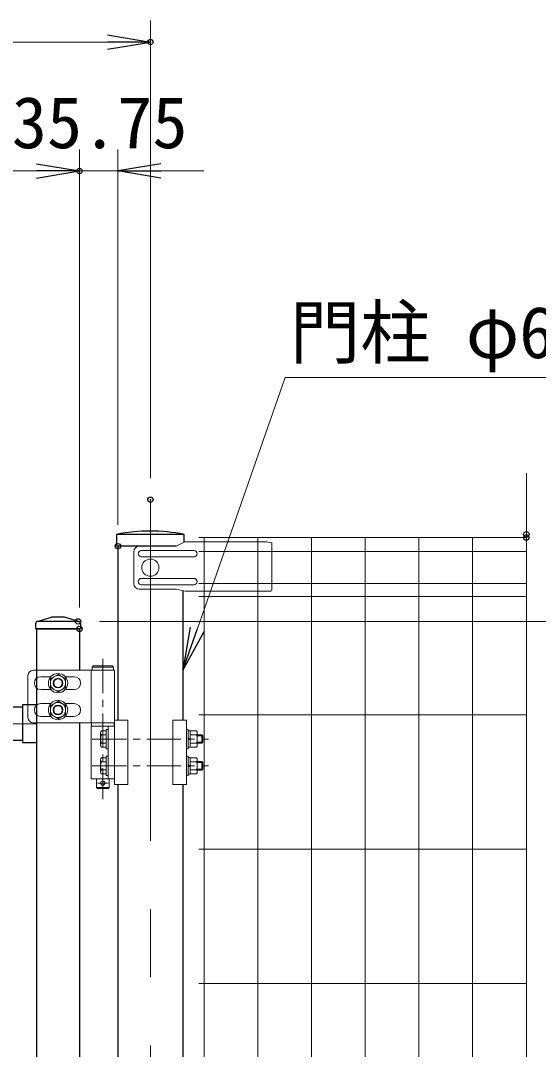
# Model space of a CAD drawing. Units: millimetres, scale not verified. Extents: x -4200 to 4200, y -2970 to 2970.
# Drawn here: x 2075 to 2557, y 451 to 1409 of the extents above; entities that cross this region are included whole.
import ezdxf
from ezdxf.enums import TextEntityAlignment as Align

# ---------------------------------------------------------------- set-up
doc = ezdxf.new("R2010")
doc.units = ezdxf.units.MM
doc.header["$LTSCALE"] = 10
doc.header["$PDMODE"] = 32
doc.header["$PDSIZE"] = 5
doc.linetypes.add('USER1', pattern=[50.8, 31.75, -6.35, 6.35, -6.35])
for name, color, linetype, lineweight in [('0-1_D-BMK', 2, 'USER1', 13), ('0-2_D-STR1', 1, 'Continuous', 25), ('0-4_D-STR3', 3, 'Continuous', 13), ('0-5_D-STR-DIM', 7, 'Continuous', 13), ('0-7_Defpoints', 6, 'Continuous', 25), ('0-8_D-STR-TXT', 7, 'Continuous', 13), ('0-C_D-STR2', 7, 'Continuous', 13)]:
    doc.layers.add(name, color=color, linetype=linetype, lineweight=lineweight)
doc.layers.add('0-6_0', color=7, linetype='Continuous')
doc.styles.add('ＭＳ ゴシック', font='')
doc.styles.get('ＭＳ ゴシック').set_extended_font_data('MS Gothic')

# ---------------------------------------------------------------- blocks, each defined once
blk = doc.blocks.new('_Open')
at = {"layer": '0-6_0'}
blk.add_line((-10, 1.667), (0, 0), dxfattribs=at)
blk.add_lwpolyline([(-10, -1.667), (0, 0), (-10, 0)], dxfattribs=at)
blk = doc.blocks.new('U8')
at = {"layer": '0-1_D-BMK'}
for p, q in [((18999.1, 10870.3), (18999.1, 9565.6)), ((9942.3, 10267.5), (18382.3, 10267.5)), ((18901.1, 10125), (19983.1, 10125)), ((18901.1, 9875), (19983.1, 9875)), ((19049.1, 9715), (18949.1, 9715))]:
    blk.add_line(p, q, dxfattribs=at)
at = {"layer": '0-2_D-STR1'}
for p, q in [((18389.2, 11218.9), (18522.3, 11260)), ((18768.3, 11220), (18396.3, 11220)), ((18642.3, 11260), (18522.3, 11260)), ((18775.4, 11218.9), (18642.3, 11260)), ((18372.3, 11196), (18372.3, 11150)), ((18792.3, 11150), (18372.3, 11150)), ((18382.3, 11150), (18382.3, 300)), ((18382.3, 11150), (18782.3, 11150)), ((18782.3, 11150), (18782.3, 10765)), ((18792.3, 11196), (18792.3, 11150)), ((18382.3, 10442), (18252.3, 10442)), ((18252.3, 10422.5), (10072.3, 10422.5)), ((18782.3, 10275), (18782.3, 2650)), ((18252.3, 10112.5), (10072.3, 10112.5))]:
    blk.add_line(p, q, dxfattribs=at)
blk.add_lwpolyline([(18252.3, 10442), (18252.3, 10093), (18382.3, 10093)], dxfattribs=at)
for centre, start, end in [((18396.3, 11196), 90, 180), ((18768.3, 11196), 0, 90)]:
    blk.add_arc(centre, 24, start, end, dxfattribs=at)
at = {"layer": '0-4_D-STR3'}
for p, q in [((18890.6, 10765), (18352, 10765)), ((18890.6, 10275), (18890.6, 10765)), ((19107.6, 10765), (18890.6, 10765)), ((18909.1, 10805), (18899.1, 10795)), ((19099.1, 10795), (18899.1, 10795)), ((18899.1, 10765), (18899.1, 10795)), ((19099.1, 10765), (18899.1, 10765)), ((19089.1, 10805), (18909.1, 10805)), ((19089.1, 10805), (19099.1, 10795)), ((19099.1, 10765), (19099.1, 10795)), ((19107.6, 10765), (19107.6, 9700)), ((18302, 10715), (18302, 10325)), ((18515.2, 10705), (18422, 10705)), ((18649.4, 10705), (18732, 10705)), ((18515.2, 10585), (18422, 10585)), ((18649.4, 10585), (18732, 10585)), ((18515.2, 10455), (18422, 10455)), ((18649.4, 10455), (18732, 10455)), ((18890.6, 10275), (18352, 10275)), ((18515.2, 10335), (18422, 10335)), ((18649.4, 10335), (18732, 10335)), ((19107.6, 10275), (18890.6, 10275)), ((19107.6, 10275), (18890.6, 10275)), ((18894.1, 10245), (18894.1, 10275)), ((18894.1, 10275), (19104.1, 10275)), ((19104.1, 10245), (19104.1, 10275)), ((19107.6, 10300), (19232.6, 10300)), ((19232.6, 10300), (19232.6, 9700)), ((19651.8, 10300), (19651.8, 9700)), ((19776.8, 10300), (19651.8, 10300)), ((19776.8, 10300), (19776.8, 9700)), ((18890.6, 9755), (18890.6, 10245)), ((18890.6, 10245), (19107.6, 10245)), ((19104.1, 10245), (18894.1, 10245)), ((18976.6, 10181.3), (18976.6, 10068.7)), ((18987.4, 10200), (19031.6, 10200)), ((18987.4, 10162.6), (19031.6, 10162.6)), ((19031.6, 10035), (19031.6, 10215)), ((19031.6, 10200), (19031.6, 10050)), ((19047.6, 9755), (19047.6, 10245)), ((19776.8, 10215), (19792.8, 10215)), ((19776.8, 10035), (19776.8, 10215)), ((19792.8, 10215), (19792.8, 10035)), ((19792.8, 10202), (19792.8, 10048)), ((19812.8, 10200), (19870.8, 10200)), ((19812.8, 10200), (19812.8, 10050)), ((19812.8, 10162.5), (19870.8, 10162.5)), ((19877.8, 10182.8), (19877.8, 10067.3)), ((19877.8, 10165), (19921.6, 10165)), ((19921.6, 10165), (19931.6, 10155)), ((18987.4, 10087.4), (19031.6, 10087.4)), ((19792.8, 10135.7), (19812.8, 10124.1)), ((19792.8, 10128.8), (19812.8, 10117.2)), ((19812.8, 10087.5), (19870.8, 10087.5)), ((19877.8, 10095), (19931.6, 10095)), ((19877.8, 10085), (19921.6, 10085)), ((18987.4, 10050), (19031.6, 10050)), ((19031.6, 10035), (19047.6, 10035)), ((19031.6, 9785), (19031.6, 9965)), ((19776.8, 10035), (19792.8, 10035)), ((19776.8, 9965), (19792.8, 9965)), ((19776.8, 9785), (19776.8, 9965)), ((19792.8, 10048), (19812.8, 10048)), ((19792.8, 9965), (19792.8, 9785)), ((19812.8, 10050), (19870.8, 10050)), ((18976.6, 9931.3), (18976.6, 9818.7)), ((18987.4, 9950), (19031.6, 9950)), ((18987.4, 9912.6), (19031.6, 9912.6)), ((19031.6, 9950), (19031.6, 9800)), ((19792.8, 9952), (19792.8, 9798)), ((19792.8, 9885.7), (19812.8, 9874.1)), ((19792.8, 9878.8), (19812.8, 9867.2)), ((19812.8, 9950), (19870.8, 9950)), ((19812.8, 9950), (19812.8, 9800)), ((19812.8, 9912.5), (19870.8, 9912.5)), ((19877.8, 9932.8), (19877.8, 9817.3)), ((19877.8, 9915), (19921.6, 9915)), ((19921.6, 9915), (19931.6, 9905)), ((18987.4, 9837.4), (19031.6, 9837.4)), ((18987.4, 9800), (19031.6, 9800)), ((19031.6, 9785), (19047.6, 9785)), ((19776.8, 9785), (19792.8, 9785)), ((19792.8, 9798), (19812.8, 9798)), ((19812.8, 9837.5), (19870.8, 9837.5)), ((19812.8, 9800), (19870.8, 9800)), ((19877.8, 9845), (19931.6, 9845)), ((19877.8, 9835), (19921.6, 9835)), ((19107.6, 9755), (18890.6, 9755)), ((18939.1, 9755), (18939.1, 9675)), ((18939.1, 9675), (18949.1, 9665)), ((18939.1, 9675), (19059.1, 9675)), ((19049.1, 9665), (19059.1, 9675)), ((19059.1, 9755), (19059.1, 9675)), ((19107.6, 9700), (19232.6, 9700)), ((19776.8, 9700), (19651.8, 9700)), ((18949.1, 9665), (19049.1, 9665))]:
    blk.add_line(p, q, dxfattribs=at)
for points in [[(18582.3, 10726), (18512.2, 10685.5), (18512.2, 10604.5), (18582.3, 10564), (18652.4, 10604.5), (18652.4, 10685.5)], [(18582.3, 10476), (18512.2, 10435.5), (18512.2, 10354.5), (18582.3, 10314), (18652.4, 10354.5), (18652.4, 10435.5)]]:
    blk.add_lwpolyline(points, close=True, dxfattribs=at)
for points in [[(19031.6, 10215), (19047.6, 10215), (19047.6, 10035)], [(19792.8, 10202), (19812.8, 10202), (19812.8, 10048)], [(19877.8, 10155), (19931.6, 10155), (19931.6, 10095)], [(19921.6, 10165), (19921.6, 10085), (19931.6, 10095)], [(19031.6, 9965), (19047.6, 9965), (19047.6, 9785)], [(19792.8, 9952), (19812.8, 9952), (19812.8, 9798)], [(19877.8, 9905), (19931.6, 9905), (19931.6, 9845)], [(19921.6, 9915), (19921.6, 9835), (19931.6, 9845)]]:
    blk.add_lwpolyline(points, dxfattribs=at)
for centre, radius in [((18582.3, 10645), 90), ((18582.3, 10645), 90), ((18582.3, 10645), 70.3), ((18582.3, 10645), 45), ((18582.3, 10645), 40), ((18582.3, 10645), 40), ((18582.3, 10395), 90), ((18582.3, 10395), 90), ((18582.3, 10395), 70.3), ((18582.3, 10395), 45), ((18582.3, 10395), 40), ((18582.3, 10395), 40), ((18999.1, 9715), 20)]:
    blk.add_circle(centre, radius, dxfattribs=at)
for centre, radius, start, end in [((18352, 10715), 50, 90, 180), ((18422, 10645), 60, 90, 270), ((18732, 10645), 60, 270, 90), ((18422, 10395), 60, 90, 270), ((18732, 10395), 60, 270, 90), ((18352, 10325), 50, 180, 270), ((18998.2, 10181.3), 21.6, 120, 240), ((19047.4, 10125), 70.8, 147.93138, 212.06862), ((19849.4, 10181.3), 28.5, 318.83491, 41.16509), ((19773.9, 10125), 104, 338.85295, 21.14705), ((18998.2, 10068.7), 21.6, 120, 240), ((19849.4, 10068.8), 28.5, 318.86505, 41.13495), ((18998.2, 9931.3), 21.6, 120, 240), ((19047.4, 9875), 70.8, 147.93138, 212.06862), ((19849.4, 9931.3), 28.5, 318.83491, 41.16509), ((19773.9, 9875), 104, 338.85295, 21.14705), ((18998.2, 9818.7), 21.6, 120, 240), ((19849.4, 9818.8), 28.5, 318.86505, 41.13495)]:
    blk.add_arc(centre, radius, start, end, dxfattribs=at)

msp = doc.modelspace()

# ---------------------------------------------------------------- linework, layer by layer
at = {"layer": '0-1_D-BMK'}
msp.add_line((2195.67, 963.15), (2195.67, -532.66), dxfattribs=at)
at = {"layer": '0-2_D-STR1'}
for p, q in [((2227.12, 930.91), (2164.22, 930.91)), ((2164.22, 930.91), (2164.22, 919.91)), ((2227.12, 930.91), (2164.22, 930.91)), ((2164.22, 930.91), (2164.22, 919.91)), ((2227.12, 923.58), (2227.12, 930.91)), ((2227.12, 923.58), (2227.12, 930.91)), ((2219.65, 919.91), (2164.22, 919.91)), ((2219.65, 919.91), (2164.22, 919.91)), ((2165.42, 919.91), (2165.42, 757.91)), ((2225.92, 878.53), (2225.92, 757.91)), ((2165.42, 697.91), (2165.42, 353.41)), ((2225.92, 697.91), (2225.92, 353.41))]:
    msp.add_line(p, q, dxfattribs=at)
msp.add_arc((2195.67, 771.48), 162.5, 78.84081, 101.15919, dxfattribs=at)
msp.add_arc((2195.67, 771.48), 162.5, 78.84081, 101.15919, dxfattribs=at)
at = {"layer": '0-4_D-STR3'}
for p, q in [((2219.65, 919.91), (2185.18, 919.91)), ((2227.8, 923.91), (2219.65, 919.91)), ((2303.67, 923.91), (2227.8, 923.91)), ((2303.67, 923.91), (2308.67, 922.91)), ((2308.67, 922.91), (2308.67, 879.09)), ((2180.18, 914.91), (2180.18, 884.91)), ((2236.26, 915.91), (2187.26, 915.91)), ((2236.26, 909.91), (2187.26, 909.91)), ((2236.26, 889.91), (2187.26, 889.91)), ((2236.26, 883.91), (2187.26, 883.91)), ((2219.65, 879.91), (2185.18, 879.91)), ((2219.65, 879.91), (2227.88, 878.09)), ((2227.88, 878.09), (2307.67, 878.09))]:
    msp.add_line(p, q, dxfattribs=at)
msp.add_circle((2195.67, 899.91), 8, dxfattribs=at)
for centre, radius, start, end in [((2185.18, 914.91), 5, 90, 180), ((2187.26, 912.91), 3, 90, 270), ((2236.26, 912.91), 3, 270, 90), ((2185.18, 884.91), 5, 180, 270), ((2187.26, 886.91), 3, 90, 270), ((2236.26, 886.91), 3, 270, 90), ((2307.67, 879.09), 1, 270, 0)]:
    msp.add_arc(centre, radius, start, end, dxfattribs=at)
at = {"layer": '0-5_D-STR-DIM'}
for p, q in [((2195.67, 983.15), (2195.67, 1409.15)), ((235.67, 1389.15), (2155.67, 1389.15)), ((2129.67, 862.91), (2129.67, 1289.15)), ((2129.67, 862.91), (2129.67, 1289.15)), ((2165.42, 939.91), (2165.42, 1289.15)), ((2089.67, 1269.15), (1245.67, 1269.15)), ((2089.67, 1269.15), (2049.67, 1269.15)), ((2165.42, 1269.15), (2129.67, 1269.15)), ((2205.42, 1269.15), (2245.42, 1269.15)), ((2148.27, 849.91), (2715.67, 849.91))]:
    msp.add_line(p, q, dxfattribs=at)
at = {"layer": '0-7_Defpoints'}
for p in [(2195.67, 1389.15), (2129.67, 1269.15), (2195.67, 963.15), (2545.67, 930.91), (2545.67, 930.91), (2545.67, 927.91), (2165.42, 919.91), (2128.27, 849.91), (2129.67, 842.91)]:
    msp.add_point(p, dxfattribs=at)
at = {"layer": '0-8_D-STR-TXT'}
msp.add_lwpolyline([(2822.68, 1076.91), (2321.04, 1076.91), (2239.11, 842.38)], dxfattribs=at)
at = {"layer": '0-C_D-STR2'}
for p, q in [((2545.67, 927.91), (2240.67, 927.91)), ((2245.67, 927.91), (2245.67, 353.41)), ((2295.67, 927.91), (2295.67, -242.09)), ((2345.67, 927.91), (2345.67, -242.09)), ((2395.67, 927.91), (2395.67, -242.09)), ((2445.67, 927.91), (2445.67, -242.09)), ((2495.67, 927.91), (2495.67, -242.09)), ((2545.67, 914.81), (2240.67, 914.81)), ((2545.67, 885.01), (2240.67, 885.01)), ((2545.67, 873.15), (2240.67, 873.15)), ((2545.67, 762.91), (2240.67, 762.91)), ((2545.67, 637.91), (2240.67, 637.91)), ((2545.67, 512.91), (2240.67, 512.91))]:
    msp.add_line(p, q, dxfattribs=at)
msp.add_lwpolyline([(2545.67, -407.09), (2545.67, 317.26), (2510.43, 330.09), (2580.91, 355.74), (2545.67, 368.56), (2545.67, 987.91)], dxfattribs=at)

# ---------------------------------------------------------------- block references
at = {"layer": '0-5_D-STR-DIM'}
for name, p, xscale, yscale in [('_Open', (2195.67, 1389.15), 4, 4), ('_Open', (2129.67, 1269.15), 4, 4), ('_Open', (2129.67, 1269.15), 4, 4), ('U8', (251.44, -272.09), 0.1, 0.1)]:
    msp.add_blockref(name, p, dxfattribs=dict(at, xscale=xscale, yscale=yscale))
at = {"layer": '0-5_D-STR-DIM', "xscale": 4, "yscale": 4, "rotation": 180}
msp.add_blockref('_Open', (2165.42, 1269.15), dxfattribs=at)
at = {"layer": '0-8_D-STR-TXT', "xscale": 4, "yscale": 4, "rotation": 250.74432}
msp.add_blockref('_Open', (2225.92, 804.62), dxfattribs=at)

# ---------------------------------------------------------------- texts
at = {"layer": '0-5_D-STR-DIM', "style": 'ＭＳ ゴシック'}
msp.add_text('35.75', height=48.09, dxfattribs=at).set_placement((2066.69, 1275.9), align=Align.BOTTOM_LEFT)
at = {"layer": '0-8_D-STR-TXT', "style": 'ＭＳ ゴシック'}
msp.add_text('門柱 φ60.5x2.3', height=48.09, dxfattribs=at).set_placement((2325.44, 1080.48), align=Align.BOTTOM_LEFT)

doc.saveas('drawing.dxf')
